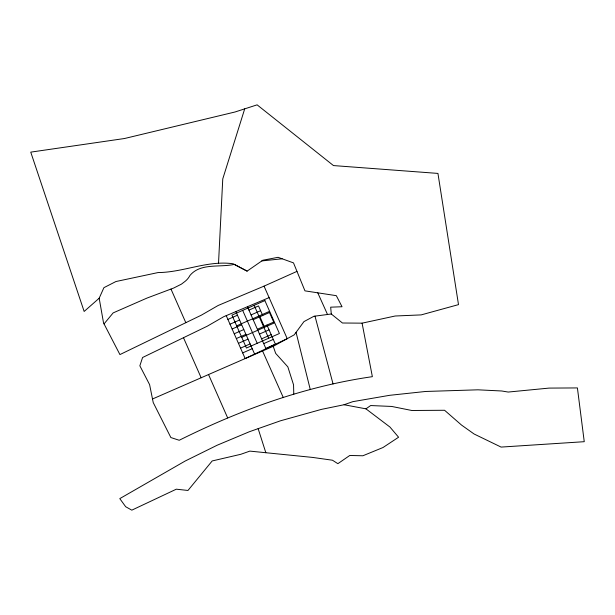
<?xml version="1.0" encoding="UTF-8"?>
<svg xmlns="http://www.w3.org/2000/svg" width="615" height="615" viewBox="0 0 615 615"><rect width="100%" height="100%" fill="white"/><g stroke="black" fill="none" stroke-linecap="round" stroke-linejoin="round"><path stroke-width="0.92" d="M218.502 263.635L222.761 178.919L244.701 108.863L257.116 104.842L333.468 165.573L437.941 173.415L458.498 304.625L421.183 314.895L395.184 316.002L362.089 323.159L342.447 323.006L331.293 314.004L330.67 307.169L342.032 306.747L336.32 295.669L304.955 290.857L293.501 262.889L278.072 257.316L262.82 260.237L247.107 271.13L234.284 264.381C219.939 267.694 200.429 262.69 189.912 275.52A18.404 18.404 0 0 1 185.169 281.293L181.44 284.138L173.661 288.051L146.977 298.083L113.16 312.889L104.043 323.897M244.701 108.863L234.945 112.015L124.507 138.513L30.75 152.136L84.147 311.459L99.176 298.221L103.92 287.659L115.928 281.532L158.047 272.568C183.524 272.384 207.439 260.183 233.123 263.766L247.107 271.13M365.948 408.844L370.653 405.546L391.694 406.446L411.781 410.482L444.576 410.274L461.527 425.073L474.127 434.021L501.094 447.082L584.25 441.693L577.408 387.927L549.072 388.096L508.213 392.055L501.725 390.986L477.924 389.818L425.665 391.463L389.572 395.322L352.802 401.664L344.077 404.739L321.507 409.367L280.409 420.821L249.321 431.753L217.133 445.237L185.169 461.035L119.794 498.619L125.675 506.729L131.818 510.158L176.321 489.186L187.967 490.463L212.183 460.95L240.803 454.293L249.851 451.11L312.62 457.422L332.461 460.22L337.866 463.679L349.766 455.477L362.865 455.769L382.999 447.528L398.582 437.227L389.948 427.041L365.948 408.844L344.077 404.739M362.089 323.159L372.359 376.672C304.894 386.32 240.019 409.982 179.219 440.271L170.862 437.542L153.227 402.564L152.505 398.989L273.229 346.322L294.231 334.837L303.956 321.607L313.942 316.264L331.293 314.004M99.176 298.221L103.535 322.913L119.925 354.578L201.366 315.157L218.141 305.486L264.043 286.129L296.976 271.376M227.896 319.423L237.467 315.203M248.944 310.137L258.515 305.916L262.736 315.487M230.01 324.205L239.573 319.985M251.058 314.926L260.622 310.706M236.667 325.842L269.07 311.551L274.129 323.029L241.733 337.32M232.116 328.994L241.687 324.774M253.165 319.708L269.485 312.505M234.23 333.776L243.794 329.555M236.337 338.558L245.908 334.337M257.385 329.271L273.706 322.075M238.451 343.339L248.014 339.119M259.499 334.06L269.062 329.84M240.557 348.128L250.128 343.908M261.606 338.842L271.177 334.622M242.671 352.91L252.235 348.69M263.72 343.624L273.283 339.403M265.826 348.405L275.397 344.185L266.956 325.051M269.116 297.622L223.752 316.679L207.209 326.227L142.572 357.507L139.851 365.794L149.599 384.621L152.505 398.989M261.836 260.921L282.147 258.784M317.763 292.825L327.526 314.496M262.559 350.973L283.338 397.659M264.043 286.129L287.22 338.673L245.162 358.568L226.22 315.618M259.922 316.725L264.143 326.296M254.149 305.324L268.678 338.242M247.438 306.716L265.964 348.728M242.671 310.383L257.193 343.308M235.86 311.574L254.618 354.094M170.993 289.081L185.815 322.683M208.531 374.543L227.673 417.923M183.485 337.704L201.159 377.764M273.229 346.322L275.666 353.379L287.843 366.863L293.547 384.821L293.786 394.184M258.146 428.647L265.841 452.732M314.988 316.133L333.053 383.96M296.061 332.346L310.268 389.533M264.881 300.589L231.94 315.118L246.461 348.044L279.41 333.507L264.881 300.589"/></g></svg>
